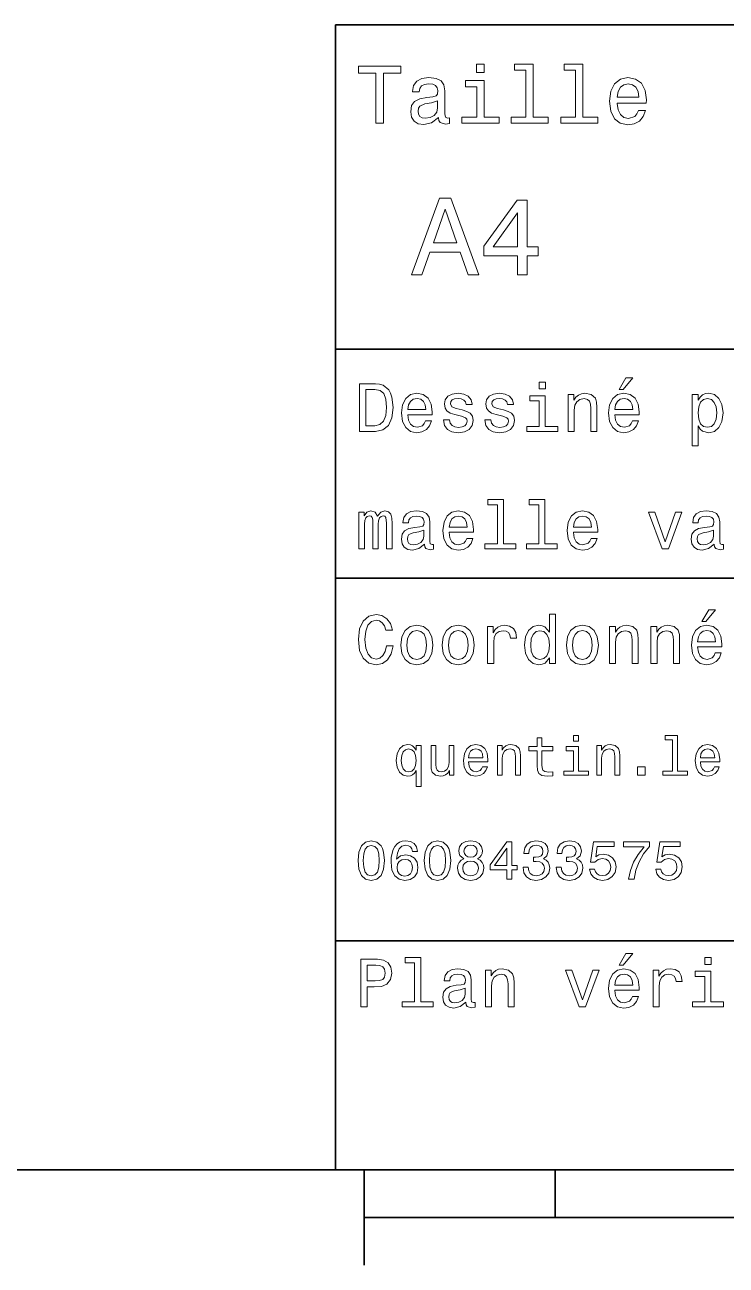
# Model space of a CAD drawing. Extents: x 0 to 297, y 0 to 210.
# Drawn here: x 80.7 to 117.5, y 5 to 70 of the extents above; entities that cross this region are included whole.
import ezdxf

# ---------------------------------------------------------------- set-up
doc = ezdxf.new("R2010")
doc.units = 0

msp = doc.modelspace()

# ---------------------------------------------------------------- linework, layer by layer
at = {"color": 7, "lineweight": 35}
for p, q in [((97, 10), (97, 70)), ((97, 70), (287, 70)), ((97, 53), (162, 53)), ((97, 41), (162, 41)), ((97, 22), (162, 22)), ((10, 10), (287, 10)), ((97, 10), (287, 10)), ((98.5, 7.5), (198.5, 7.5))]:
    msp.add_line(p, q, dxfattribs=at)
at = {"color": 7, "lineweight": 35, "ltscale": 0.125}
msp.add_line((98.5, 10), (98.5, 5), dxfattribs=at)
at = {"color": 7, "lineweight": 35, "ltscale": 0.0625}
msp.add_line((108.5, 10), (108.5, 7.5), dxfattribs=at)
at = {"color": 7, "lineweight": 13}
for points in [[(99.102303, 64.837173), (99.5, 64.837173), (99.5, 67.47406), (100.407784, 67.47406), (100.407784, 67.837173), (98.190201, 67.837173), (98.190201, 67.47406), (99.102303, 67.47406)], [(104.786743, 67.940918), (104.384727, 67.940918), (104.384727, 67.508644), (104.786743, 67.508644)], [(106.969742, 67.621033), (106.969742, 65.157059), (106.187317, 65.157059), (106.187317, 64.837173), (108.128242, 64.837173), (108.128242, 65.157059), (107.350143, 65.157059), (107.350143, 67.940918), (106.373199, 67.940918), (106.373199, 67.621033)], [(109.572044, 67.621033), (109.572044, 65.157059), (108.789627, 65.157059), (108.789627, 64.837173), (110.730545, 64.837173), (110.730545, 65.157059), (109.952454, 65.157059), (109.952454, 67.940918), (108.975502, 67.940918), (108.975502, 67.621033)], [(102.387611, 65.139771), (102.387611, 65.126801), (102.409225, 64.979828), (102.47406, 64.876076), (102.746399, 64.793945), (102.958214, 64.828529), (102.958214, 65.122475), (102.867432, 65.109505), (102.746399, 65.165703), (102.724785, 65.338615), (102.724785, 66.540344), (102.672913, 66.84726), (102.521614, 67.0634), (102.257927, 67.193085), (101.886169, 67.240631), (101.523056, 67.188759), (101.255043, 67.041786), (101.086456, 66.812675), (101.030258, 66.510086), (101.030258, 66.484146), (101.371758, 66.484146), (101.402016, 66.665703), (101.497116, 66.795387), (101.65274, 66.873199), (101.873199, 66.903458), (102.085014, 66.881844), (102.236313, 66.817001), (102.327087, 66.704605), (102.357346, 66.548988), (102.340057, 66.367432), (102.270897, 66.276657), (102.097984, 66.233429), (101.773773, 66.198845), (101.402016, 66.121033), (101.138329, 65.982704), (100.982712, 65.766571), (100.935158, 65.446686), (100.978386, 65.161385), (101.112389, 64.949562), (101.328529, 64.815559), (101.626801, 64.768013), (102.028816, 64.858788)], [(104.773773, 65.157059), (104.773773, 67.080688), (103.796829, 67.080688), (103.796829, 66.756485), (104.393372, 66.756485), (104.393372, 65.157059), (103.615273, 65.157059), (103.615273, 64.837173), (105.560516, 64.837173), (105.560516, 65.157059)], [(111.750717, 65.887604), (113.272339, 65.887604), (113.276657, 66.064842), (113.207497, 66.561958), (113.017288, 66.933716), (112.714699, 67.158501), (112.312683, 67.240631), (111.919312, 67.154175), (111.616714, 66.912102), (111.422188, 66.51873), (111.353027, 66), (111.41787, 65.4683), (111.612396, 65.079247), (111.91066, 64.837173), (112.299713, 64.755043), (112.636887, 64.811234), (112.913544, 64.958214), (113.116714, 65.191643), (113.233429, 65.502876), (112.857346, 65.502876), (112.779541, 65.329971), (112.667145, 65.200287), (112.34726, 65.096542), (112.100868, 65.144089), (111.914986, 65.295387), (111.793945, 65.541786), (111.750717, 65.874634)], [(111.750717, 66.207489), (111.798271, 66.50576), (111.914986, 66.726219), (112.092216, 66.860229), (112.325653, 66.907776), (112.554756, 66.860229), (112.731987, 66.726219), (112.840057, 66.50576), (112.878967, 66.207489)], [(102.344383, 65.649857), (102.292511, 65.425072), (102.154182, 65.252159), (101.946686, 65.139771), (101.691643, 65.100861), (101.527374, 65.122475), (101.41066, 65.191643), (101.337173, 65.312675), (101.315559, 65.481262), (101.332855, 65.632561), (101.402016, 65.740631), (101.678673, 65.861671), (102.028816, 65.913544), (102.344383, 66.017288)], [(100.982712, 56.9049), (101.51297, 56.9049), (101.933716, 58.080692), (103.530258, 58.080692), (103.951012, 56.9049), (104.492798, 56.9049), (103.028816, 60.910664), (102.440926, 60.910664)], [(106.521614, 56.9049), (107.040344, 56.9049), (107.040344, 57.896255), (107.610954, 57.896255), (107.610954, 58.357349), (107.040344, 58.357349), (107.040344, 60.818443), (106.515854, 60.818443), (104.763687, 58.403458), (104.763687, 57.896255), (106.521614, 57.896255)], [(102.118156, 58.570606), (102.734871, 60.334293), (103.351585, 58.570606)], [(105.247841, 58.357349), (106.521614, 60.149857), (106.521614, 58.357349)], [(111.84726, 50.88797), (112.059799, 50.88797), (112.560516, 51.500362), (112.207489, 51.500362)], [(99.080688, 51.190563), (98.248558, 51.190563), (98.248558, 48.690563), (99.080688, 48.690563), (99.473343, 48.769814), (99.765129, 49.011169), (99.945244, 49.40382), (100.010086, 49.940563), (99.952446, 50.488113), (99.880402, 50.70425), (99.779541, 50.877163), (99.487755, 51.111313), (99.296829, 51.168949)], [(99.055473, 50.891571), (99.329254, 50.837536), (99.516571, 50.671829), (99.628242, 50.376442), (99.664268, 49.940563), (99.624641, 49.519093), (99.51297, 49.223705), (99.322044, 49.047192), (99.055473, 48.989555), (98.583572, 48.989555), (98.583572, 50.891571)], [(107.992798, 51.27702), (107.657784, 51.27702), (107.657784, 50.916786), (107.992798, 50.916786)], [(100.784584, 49.565922), (102.052597, 49.565922), (102.056198, 49.713619), (101.998558, 50.127884), (101.840057, 50.437683), (101.587898, 50.625), (101.252884, 50.693443), (100.925072, 50.621399), (100.672913, 50.41967), (100.510803, 50.091862), (100.453171, 49.659584), (100.507202, 49.216499), (100.669312, 48.892292), (100.91787, 48.690563), (101.242073, 48.62212), (101.523056, 48.668949), (101.753601, 48.791428), (101.922913, 48.98595), (102.020172, 49.245319), (101.706772, 49.245319), (101.64193, 49.101227), (101.548271, 48.993156), (101.2817, 48.9067), (101.07637, 48.946327), (100.921471, 49.072407), (100.820602, 49.27774), (100.784584, 49.555115)], [(100.784584, 49.832493), (100.824211, 50.081055), (100.921471, 50.264771), (101.069168, 50.376442), (101.263687, 50.416069), (101.454613, 50.376442), (101.602303, 50.264771), (101.69236, 50.081055), (101.724785, 49.832493)], [(103.623199, 49.818085), (103.317001, 49.890129), (103.090057, 49.972984), (103.014412, 50.142292), (103.036026, 50.261169), (103.111671, 50.347622), (103.234146, 50.401657), (103.41066, 50.423271), (103.579971, 50.401657), (103.713257, 50.336815), (103.799713, 50.239555), (103.835732, 50.109871), (104.145531, 50.109871), (104.145531, 50.117077), (104.091499, 50.351227), (103.943802, 50.534943), (103.713257, 50.650219), (103.41066, 50.693443), (103.104469, 50.650219), (102.881126, 50.531342), (102.740631, 50.354828), (102.697403, 50.131485), (102.729828, 49.915348), (102.830688, 49.76405), (102.996399, 49.655983), (103.237755, 49.580334), (103.590775, 49.493877), (103.806915, 49.40382), (103.864555, 49.331772), (103.886169, 49.223705), (103.853745, 49.09042), (103.767288, 48.989555), (103.626801, 48.924713), (103.439484, 48.903099), (103.241356, 48.924713), (103.09726, 49.000362), (103, 49.122841), (102.960373, 49.292149), (102.654175, 49.292149), (102.704613, 49.003963), (102.852303, 48.795029), (103.086456, 48.668949), (103.41066, 48.62212), (103.749283, 48.668949), (103.997841, 48.795029), (104.149139, 48.996758), (104.203171, 49.259727), (104.163544, 49.486671), (104.051872, 49.641571), (103.868156, 49.742435)], [(105.791786, 49.818085), (105.485588, 49.890129), (105.258644, 49.972984), (105.182999, 50.142292), (105.204613, 50.261169), (105.280258, 50.347622), (105.40274, 50.401657), (105.579254, 50.423271), (105.748558, 50.401657), (105.881844, 50.336815), (105.9683, 50.239555), (106.004326, 50.109871), (106.314117, 50.109871), (106.314117, 50.117077), (106.260086, 50.351227), (106.112396, 50.534943), (105.881844, 50.650219), (105.579254, 50.693443), (105.273056, 50.650219), (105.049713, 50.531342), (104.909225, 50.354828), (104.865997, 50.131485), (104.898415, 49.915348), (104.999283, 49.76405), (105.164986, 49.655983), (105.406342, 49.580334), (105.759369, 49.493877), (105.975502, 49.40382), (106.033142, 49.331772), (106.054756, 49.223705), (106.022339, 49.09042), (105.935883, 48.989555), (105.795387, 48.924713), (105.60807, 48.903099), (105.409943, 48.924713), (105.265854, 49.000362), (105.168587, 49.122841), (105.12896, 49.292149), (104.822769, 49.292149), (104.873199, 49.003963), (105.020897, 48.795029), (105.255043, 48.668949), (105.579254, 48.62212), (105.91787, 48.668949), (106.166428, 48.795029), (106.317726, 48.996758), (106.371758, 49.259727), (106.33213, 49.486671), (106.220459, 49.641571), (106.036743, 49.742435)], [(107.981987, 48.957134), (107.981987, 50.560158), (107.16787, 50.560158), (107.16787, 50.289986), (107.664986, 50.289986), (107.664986, 48.957134), (107.016571, 48.957134), (107.016571, 48.690563), (108.637611, 48.690563), (108.637611, 48.957134)], [(109.181557, 48.690563), (109.498558, 48.690563), (109.498558, 49.807278), (109.530983, 50.063042), (109.635445, 50.250362), (109.797546, 50.365635), (110.013687, 50.408863), (110.1866, 50.372841), (110.29467, 50.275578), (110.348701, 50.113472), (110.366714, 49.897335), (110.366714, 48.690563), (110.683716, 48.690563), (110.683716, 49.962177), (110.669312, 50.217941), (110.604469, 50.430477), (110.39193, 50.625), (110.060516, 50.693443), (109.876801, 50.668228), (109.721901, 50.599785), (109.588615, 50.484512), (109.484146, 50.329613), (109.484146, 50.625), (109.181557, 50.625)], [(111.627518, 49.565922), (112.895531, 49.565922), (112.899132, 49.713619), (112.841499, 50.127884), (112.682999, 50.437683), (112.430832, 50.625), (112.095825, 50.693443), (111.768013, 50.621399), (111.515854, 50.41967), (111.353745, 50.091862), (111.296112, 49.659584), (111.350143, 49.216499), (111.512245, 48.892292), (111.760803, 48.690563), (112.085014, 48.62212), (112.365997, 48.668949), (112.596542, 48.791428), (112.765854, 48.98595), (112.863113, 49.245319), (112.549713, 49.245319), (112.484871, 49.101227), (112.391212, 48.993156), (112.124641, 48.9067), (111.919312, 48.946327), (111.764412, 49.072407), (111.663544, 49.27774), (111.627518, 49.555115)], [(111.627518, 49.832493), (111.667145, 50.081055), (111.764412, 50.264771), (111.912102, 50.376442), (112.106628, 50.416069), (112.297546, 50.376442), (112.445244, 50.264771), (112.535301, 50.081055), (112.567726, 49.832493)], [(115.986313, 50.326012), (115.986313, 50.625), (115.669312, 50.625), (115.669312, 47.941284), (115.986313, 47.941284), (115.986313, 48.98595), (116.097984, 48.816643), (116.22406, 48.704971), (116.541069, 48.62212), (116.843658, 48.690563), (117.081413, 48.895893), (117.236313, 49.2201), (117.293945, 49.659584), (117.236313, 50.095463), (117.081413, 50.41967), (116.843658, 50.621399), (116.541069, 50.693443), (116.368156, 50.671829), (116.220459, 50.603386), (116.094383, 50.488113)], [(116.48703, 48.9067), (116.274498, 48.953533), (116.119598, 49.097622), (116.022339, 49.331772), (115.989914, 49.659584), (116.022339, 49.983791), (116.119598, 50.217941), (116.274498, 50.358429), (116.48703, 50.408863), (116.681557, 50.358429), (116.836456, 50.21434), (116.933716, 49.98019), (116.969742, 49.659584), (116.933716, 49.335377), (116.836456, 49.097622), (116.681557, 48.953533)], [(105.474785, 44.850864), (105.474785, 42.79755), (104.822769, 42.79755), (104.822769, 42.530979), (106.440201, 42.530979), (106.440201, 42.79755), (105.791786, 42.79755), (105.791786, 45.117435), (104.977669, 45.117435), (104.977669, 44.850864)], [(107.643372, 44.850864), (107.643372, 42.79755), (106.991356, 42.79755), (106.991356, 42.530979), (108.608788, 42.530979), (108.608788, 42.79755), (107.960373, 42.79755), (107.960373, 45.117435), (107.146255, 45.117435), (107.146255, 44.850864)], [(98.21254, 42.530979), (98.504326, 42.530979), (98.504326, 43.824207), (98.522331, 44.01873), (98.57637, 44.159222), (98.659225, 44.242073), (98.767288, 44.274494), (98.853745, 44.245678), (98.911385, 44.17363), (98.940201, 44.051151), (98.951012, 43.88905), (98.951012, 42.530979), (99.224785, 42.530979), (99.224785, 43.824207), (99.242798, 44.015129), (99.296829, 44.155621), (99.383286, 44.242073), (99.491356, 44.274494), (99.577812, 44.245678), (99.635445, 44.17363), (99.671471, 43.88905), (99.671471, 42.530979), (99.963257, 42.530979), (99.963257, 43.867435), (99.945244, 44.144814), (99.887611, 44.357349), (99.772331, 44.48703), (99.585014, 44.533859), (99.365273, 44.461815), (99.195969, 44.25288), (99.062683, 44.458214), (98.83934, 44.533859), (98.634003, 44.461815), (98.493515, 44.260086), (98.493515, 44.465416), (98.21254, 44.465416)], [(101.656342, 42.783142), (101.656342, 42.772335), (101.674355, 42.649857), (101.728386, 42.5634), (101.95533, 42.494957), (102.131844, 42.523773), (102.131844, 42.76873), (102.056198, 42.757923), (101.95533, 42.804756), (101.937317, 42.948845), (101.937317, 43.950287), (101.894089, 44.206051), (101.768013, 44.386166), (101.548271, 44.494236), (101.238472, 44.533859), (100.935883, 44.490635), (100.71254, 44.368156), (100.572044, 44.177231), (100.525215, 43.925072), (100.525215, 43.903458), (100.809799, 43.903458), (100.835014, 44.054756), (100.914268, 44.162823), (101.043945, 44.227665), (101.227669, 44.25288), (101.404175, 44.234871), (101.530258, 44.180836), (101.605911, 44.087173), (101.631126, 43.957493), (101.616714, 43.806194), (101.559074, 43.730545), (101.414986, 43.694523), (101.144814, 43.665707), (100.835014, 43.600864), (100.615273, 43.485592), (100.485588, 43.305473), (100.445969, 43.038906), (100.481987, 42.801151), (100.593658, 42.624638), (100.773773, 42.512966), (101.022331, 42.473343), (101.357346, 42.548992)], [(102.953171, 43.406338), (104.221184, 43.406338), (104.224785, 43.554035), (104.167145, 43.9683), (104.008644, 44.278099), (103.756485, 44.465416), (103.421471, 44.533859), (103.093658, 44.461815), (102.841499, 44.260086), (102.679398, 43.932278), (102.621758, 43.5), (102.675797, 43.056915), (102.837898, 42.732708), (103.086456, 42.530979), (103.41066, 42.462536), (103.691643, 42.509365), (103.922188, 42.631844), (104.091499, 42.826366), (104.188759, 43.085735), (103.875359, 43.085735), (103.810516, 42.941643), (103.716858, 42.833572), (103.450287, 42.747116), (103.244957, 42.786743), (103.090057, 42.912823), (102.989197, 43.118156), (102.953171, 43.395531)], [(102.953171, 43.672909), (102.992798, 43.921471), (103.090057, 44.105186), (103.237755, 44.216858), (103.432274, 44.256485), (103.623199, 44.216858), (103.770897, 44.105186), (103.860954, 43.921471), (103.893372, 43.672909)], [(109.458931, 43.406338), (110.726944, 43.406338), (110.730545, 43.554035), (110.672913, 43.9683), (110.514412, 44.278099), (110.262245, 44.465416), (109.927231, 44.533859), (109.599426, 44.461815), (109.34726, 44.260086), (109.185158, 43.932278), (109.127518, 43.5), (109.181557, 43.056915), (109.343658, 42.732708), (109.592216, 42.530979), (109.916428, 42.462536), (110.197403, 42.509365), (110.427956, 42.631844), (110.59726, 42.826366), (110.694527, 43.085735), (110.381126, 43.085735), (110.316284, 42.941643), (110.222626, 42.833572), (109.956055, 42.747116), (109.750717, 42.786743), (109.595825, 42.912823), (109.494957, 43.118156), (109.458931, 43.395531)], [(109.458931, 43.672909), (109.498558, 43.921471), (109.595825, 44.105186), (109.743515, 44.216858), (109.938042, 44.256485), (110.12896, 44.216858), (110.276657, 44.105186), (110.366714, 43.921471), (110.399139, 43.672909)], [(114.098701, 42.530979), (114.433716, 42.530979), (115.139771, 44.465416), (114.811958, 44.465416), (114.268013, 42.905621), (113.713257, 44.465416), (113.381844, 44.465416)], [(116.836456, 42.783142), (116.836456, 42.772335), (116.854469, 42.649857), (116.908501, 42.5634), (117.135445, 42.494957), (117.311958, 42.523773), (117.311958, 42.76873), (117.236313, 42.757923), (117.135445, 42.804756), (117.117432, 42.948845), (117.117432, 43.950287), (117.074203, 44.206051), (116.948128, 44.386166), (116.728386, 44.494236), (116.418587, 44.533859), (116.115997, 44.490635), (115.892654, 44.368156), (115.752159, 44.177231), (115.70533, 43.925072), (115.70533, 43.903458), (115.989914, 43.903458), (116.015129, 44.054756), (116.094383, 44.162823), (116.22406, 44.227665), (116.407784, 44.25288), (116.58429, 44.234871), (116.710373, 44.180836), (116.786026, 44.087173), (116.811241, 43.957493), (116.796829, 43.806194), (116.739197, 43.730545), (116.5951, 43.694523), (116.324928, 43.665707), (116.015129, 43.600864), (115.795387, 43.485592), (115.66571, 43.305473), (115.626083, 43.038906), (115.662102, 42.801151), (115.773773, 42.624638), (115.953888, 42.512966), (116.202454, 42.473343), (116.53746, 42.548992)], [(101.620316, 43.208214), (101.577087, 43.020893), (101.461815, 42.876801), (101.288902, 42.783142), (101.07637, 42.750721), (100.939484, 42.76873), (100.842216, 42.826366), (100.780983, 42.927231), (100.76297, 43.067722), (100.777374, 43.193802), (100.835014, 43.283859), (101.065559, 43.384727), (101.357346, 43.427952), (101.620316, 43.514408)], [(116.80043, 43.208214), (116.757202, 43.020893), (116.64193, 42.876801), (116.469025, 42.783142), (116.256485, 42.750721), (116.119598, 42.76873), (116.022339, 42.826366), (115.961098, 42.927231), (115.943085, 43.067722), (115.957489, 43.193802), (116.015129, 43.283859), (116.245682, 43.384727), (116.53746, 43.427952), (116.80043, 43.514408)], [(99.66787, 37.460373), (99.595818, 37.15778), (99.476944, 36.941643), (99.311241, 36.808357), (99.116714, 36.765129), (98.882568, 36.829971), (98.698845, 37.024494), (98.57637, 37.341499), (98.536743, 37.780979), (98.57637, 38.216858), (98.695244, 38.537464), (98.87896, 38.731987), (99.116714, 38.80043), (99.289627, 38.764408), (99.437317, 38.663544), (99.552597, 38.501442), (99.631844, 38.278099), (99.97406, 38.278099), (99.865997, 38.620316), (99.678673, 38.879681), (99.422913, 39.041786), (99.116714, 39.099422), (98.734871, 39.009365), (98.443085, 38.757202), (98.25576, 38.342937), (98.190926, 37.780979), (98.25576, 37.219021), (98.443085, 36.804756), (98.734871, 36.548992), (99.116714, 36.462536), (99.451729, 36.530979), (99.721901, 36.721901), (99.912827, 37.035301), (100.013687, 37.460373)], [(108.201729, 36.829971), (108.201729, 36.530979), (108.51873, 36.530979), (108.51873, 39.117435), (108.20533, 39.117435), (108.20533, 38.170029), (107.963974, 38.443802), (107.816284, 38.508644), (107.646973, 38.533859), (107.340775, 38.461815), (107.103027, 38.260086), (106.948128, 37.935879), (106.894089, 37.5), (106.948128, 37.064121), (107.103027, 36.736309), (107.340775, 36.530979), (107.646973, 36.462536), (107.816284, 36.487751), (107.967575, 36.552593)], [(116.184441, 38.728386), (116.396973, 38.728386), (116.897697, 39.340778), (116.54467, 39.340778)], [(100.413544, 37.496399), (100.471184, 37.056915), (100.636887, 36.732708), (100.899857, 36.530979), (101.252884, 36.462536), (101.602303, 36.530979), (101.865273, 36.729107), (102.030983, 37.053314), (102.092216, 37.496399), (102.030983, 37.935879), (101.865273, 38.263687), (101.602303, 38.461815), (101.252884, 38.533859), (100.899857, 38.461815), (100.636887, 38.260086), (100.471184, 37.935879)], [(102.58213, 37.496399), (102.639771, 37.056915), (102.805473, 36.732708), (103.068443, 36.530979), (103.421471, 36.462536), (103.770897, 36.530979), (104.033859, 36.729107), (104.19957, 37.053314), (104.260803, 37.496399), (104.19957, 37.935879), (104.033859, 38.263687), (103.770897, 38.461815), (103.421471, 38.533859), (103.068443, 38.461815), (102.805473, 38.260086), (102.639771, 37.935879)], [(104.963257, 36.530979), (105.280258, 36.530979), (105.280258, 37.636887), (105.312683, 37.903458), (105.409943, 38.094379), (105.568443, 38.209652), (105.780983, 38.249279), (105.939484, 38.224064), (106.058357, 38.152016), (106.130402, 38.029537), (106.155617, 37.863831), (106.476227, 37.863831), (106.432999, 38.155621), (106.314117, 38.364552), (106.115997, 38.490635), (105.845825, 38.533859), (105.662102, 38.505043), (105.503601, 38.432995), (105.363113, 38.310516), (105.251442, 38.144814), (105.251442, 38.465416), (104.963257, 38.465416)], [(109.087898, 37.496399), (109.145531, 37.056915), (109.311241, 36.732708), (109.574203, 36.530979), (109.927231, 36.462536), (110.276657, 36.530979), (110.539627, 36.729107), (110.70533, 37.053314), (110.766571, 37.496399), (110.70533, 37.935879), (110.539627, 38.263687), (110.276657, 38.461815), (109.927231, 38.533859), (109.574203, 38.461815), (109.311241, 38.260086), (109.145531, 37.935879)], [(111.350143, 36.530979), (111.667145, 36.530979), (111.667145, 37.647694), (111.69957, 37.903458), (111.804031, 38.090778), (111.966141, 38.206051), (112.182274, 38.249279), (112.355186, 38.213257), (112.463257, 38.115993), (112.517288, 37.953888), (112.535301, 37.737751), (112.535301, 36.530979), (112.852303, 36.530979), (112.852303, 37.802593), (112.837898, 38.058357), (112.773056, 38.270893), (112.560516, 38.465416), (112.229103, 38.533859), (112.045387, 38.508644), (111.890488, 38.440201), (111.757202, 38.324928), (111.65274, 38.170029), (111.65274, 38.465416), (111.350143, 38.465416)], [(113.51873, 36.530979), (113.835732, 36.530979), (113.835732, 37.647694), (113.868156, 37.903458), (113.972626, 38.090778), (114.134727, 38.206051), (114.350861, 38.249279), (114.523773, 38.213257), (114.631844, 38.115993), (114.685883, 37.953888), (114.703888, 37.737751), (114.703888, 36.530979), (115.020889, 36.530979), (115.020889, 37.802593), (115.006485, 38.058357), (114.941643, 38.270893), (114.729111, 38.465416), (114.39769, 38.533859), (114.213974, 38.508644), (114.059082, 38.440201), (113.925789, 38.324928), (113.821327, 38.170029), (113.821327, 38.465416), (113.51873, 38.465416)], [(115.964699, 37.406338), (117.232712, 37.406338), (117.236313, 37.554035), (117.178673, 37.9683), (117.020172, 38.278099), (116.768013, 38.465416), (116.432999, 38.533859), (116.105186, 38.461815), (115.853027, 38.260086), (115.690918, 37.932278), (115.633286, 37.5), (115.687317, 37.056915), (115.849426, 36.732708), (116.097984, 36.530979), (116.422188, 36.462536), (116.703171, 36.509365), (116.933716, 36.631844), (117.103027, 36.826366), (117.200287, 37.085735), (116.886887, 37.085735), (116.822044, 36.941643), (116.728386, 36.833572), (116.461815, 36.747116), (116.256485, 36.786743), (116.101585, 36.912823), (116.000717, 37.118156), (115.964699, 37.395531)], [(100.737755, 37.5), (100.770172, 37.824207), (100.87104, 38.058357), (101.033142, 38.20245), (101.252884, 38.25288), (101.469017, 38.20245), (101.631126, 38.061958), (101.731987, 37.824207), (101.768013, 37.5), (101.731987, 37.172188), (101.631126, 36.934437), (101.469017, 36.790344), (101.252884, 36.743515), (101.033142, 36.790344), (100.87104, 36.934437), (100.770172, 37.172188)], [(102.906342, 37.5), (102.938759, 37.824207), (103.039627, 38.058357), (103.201729, 38.20245), (103.421471, 38.25288), (103.637611, 38.20245), (103.799713, 38.061958), (103.900574, 37.824207), (103.9366, 37.5), (103.900574, 37.172188), (103.799713, 36.934437), (103.637611, 36.790344), (103.421471, 36.743515), (103.201729, 36.790344), (103.039627, 36.934437), (102.938759, 37.172188)], [(107.701012, 38.249279), (107.909943, 38.198845), (108.068443, 38.058357), (108.162102, 37.824207), (108.198128, 37.5), (108.162102, 37.172188), (108.068443, 36.938038), (107.909943, 36.793949), (107.701012, 36.747116), (107.502884, 36.793949), (107.351585, 36.938038), (107.250717, 37.175793), (107.2183, 37.5), (107.250717, 37.820606), (107.351585, 38.054756), (107.502884, 38.198845)], [(109.412102, 37.5), (109.444527, 37.824207), (109.545387, 38.058357), (109.707489, 38.20245), (109.927231, 38.25288), (110.143372, 38.20245), (110.305473, 38.061958), (110.406342, 37.824207), (110.44236, 37.5), (110.406342, 37.172188), (110.305473, 36.934437), (110.143372, 36.790344), (109.927231, 36.743515), (109.707489, 36.790344), (109.545387, 36.934437), (109.444527, 37.172188)], [(115.964699, 37.672909), (116.004318, 37.921471), (116.101585, 38.105186), (116.249283, 38.216858), (116.443802, 38.256485), (116.634727, 38.216858), (116.782425, 38.105186), (116.872482, 37.921471), (116.9049, 37.672909)], [(107.55043, 31.959654), (107.55043, 31.184437), (107.567726, 30.933718), (107.648415, 30.760807), (107.809799, 30.659943), (108.083572, 30.62536), (108.383286, 30.639769), (108.383286, 30.858789), (108.164261, 30.841497), (107.965416, 30.864553), (107.858788, 30.9366), (107.812683, 31.057636), (107.804031, 31.227665), (107.804031, 31.959654), (108.383286, 31.959654), (108.383286, 32.175793), (107.804031, 32.175793), (107.804031, 32.628242), (107.55043, 32.628242), (107.55043, 32.175793), (107.112389, 32.175793), (107.112389, 31.959654)], [(109.729111, 32.749279), (109.461098, 32.749279), (109.461098, 32.461094), (109.729111, 32.461094)], [(114.654175, 32.536022), (114.654175, 30.893372), (114.132561, 30.893372), (114.132561, 30.680115), (115.426514, 30.680115), (115.426514, 30.893372), (114.907776, 30.893372), (114.907776, 32.749279), (114.256485, 32.749279), (114.256485, 32.536022)], [(101.221901, 31.988472), (101.132568, 32.118156), (101.0317, 32.210373), (100.913544, 32.262249), (100.778099, 32.282421), (100.533142, 32.224785), (100.342941, 32.0634), (100.219017, 31.804033), (100.175789, 31.45533), (100.219017, 31.103746), (100.342941, 30.844379), (100.533142, 30.680115), (100.778099, 30.62536), (100.913544, 30.642651), (101.028816, 30.691643), (101.129684, 30.780979), (101.221901, 30.916426), (101.221901, 30.08069), (101.475502, 30.08069), (101.475502, 32.227665), (101.221901, 32.227665)], [(100.435158, 31.45533), (100.461098, 31.711815), (100.541786, 31.899136), (100.662827, 32.014408), (100.821327, 32.054756), (100.988472, 32.014408), (101.115273, 31.902018), (101.190201, 31.714697), (101.219017, 31.45533), (101.190201, 31.193083), (101.115273, 31.005764), (100.988472, 30.89049), (100.821327, 30.853025), (100.662827, 30.89049), (100.541786, 31.005764), (100.461098, 31.195965)], [(103.198845, 32.227665), (102.945244, 32.227665), (102.945244, 31.334293), (102.916428, 31.126801), (102.832855, 30.976944), (102.703171, 30.884726), (102.533142, 30.855907), (102.397697, 30.878962), (102.311241, 30.948126), (102.262245, 31.066282), (102.250717, 31.233429), (102.250717, 32.227665), (101.997116, 32.227665), (101.997116, 31.210375), (102.00576, 31.005764), (102.060516, 30.835733), (102.227669, 30.680115), (102.495674, 30.62536), (102.639771, 30.645533), (102.763687, 30.697405), (102.870316, 30.786743), (102.956772, 30.916426), (102.956772, 30.680115), (103.198845, 30.680115)], [(103.96254, 31.380404), (104.976944, 31.380404), (104.979828, 31.498558), (104.933716, 31.829971), (104.806915, 32.077808), (104.605186, 32.227665), (104.337173, 32.282421), (104.074928, 32.224785), (103.873199, 32.0634), (103.743515, 31.801151), (103.697403, 31.45533), (103.740631, 31.100864), (103.870316, 30.841497), (104.069168, 30.680115), (104.328529, 30.62536), (104.553314, 30.662825), (104.737755, 30.760807), (104.873199, 30.916426), (104.951012, 31.123919), (104.700287, 31.123919), (104.648415, 31.008644), (104.573486, 30.92219), (104.360229, 30.853025), (104.195969, 30.884726), (104.072044, 30.98559), (103.991356, 31.149855), (103.96254, 31.371758)], [(103.96254, 31.593658), (103.99424, 31.792507), (104.072044, 31.93948), (104.190201, 32.028816), (104.345825, 32.060516), (104.498558, 32.028816), (104.616714, 31.93948), (104.688759, 31.792507), (104.714699, 31.593658)], [(105.475502, 30.680115), (105.729103, 30.680115), (105.729103, 31.573486), (105.755043, 31.778097), (105.838615, 31.927954), (105.9683, 32.020172), (106.141212, 32.054756), (106.279541, 32.025936), (106.365997, 31.948126), (106.409225, 31.818443), (106.42363, 31.645533), (106.42363, 30.680115), (106.677231, 30.680115), (106.677231, 31.697407), (106.665703, 31.902018), (106.613831, 32.072044), (106.443802, 32.227665), (106.178673, 32.282421), (106.0317, 32.262249), (105.907784, 32.207493), (105.801155, 32.115273), (105.717575, 31.991354), (105.717575, 32.227665), (105.475502, 32.227665)], [(109.720459, 30.893372), (109.720459, 32.175793), (109.069168, 32.175793), (109.069168, 31.959654), (109.466858, 31.959654), (109.466858, 30.893372), (108.948128, 30.893372), (108.948128, 30.680115), (110.244957, 30.680115), (110.244957, 30.893372)], [(110.680115, 30.680115), (110.933716, 30.680115), (110.933716, 31.573486), (110.959656, 31.778097), (111.043228, 31.927954), (111.172913, 32.020172), (111.345825, 32.054756), (111.484146, 32.025936), (111.570602, 31.948126), (111.613831, 31.818443), (111.628242, 31.645533), (111.628242, 30.680115), (111.881844, 30.680115), (111.881844, 31.697407), (111.870316, 31.902018), (111.818443, 32.072044), (111.648415, 32.227665), (111.383286, 32.282421), (111.236313, 32.262249), (111.112389, 32.207493), (111.00576, 32.115273), (110.922188, 31.991354), (110.922188, 32.227665), (110.680115, 32.227665)], [(116.106628, 31.380404), (117.121033, 31.380404), (117.123917, 31.498558), (117.077805, 31.829971), (116.951004, 32.077808), (116.749283, 32.227665), (116.481262, 32.282421), (116.219017, 32.224785), (116.017288, 32.0634), (115.887604, 31.801151), (115.841499, 31.45533), (115.884727, 31.100864), (116.014404, 30.841497), (116.213257, 30.680115), (116.472626, 30.62536), (116.697403, 30.662825), (116.881844, 30.760807), (117.017288, 30.916426), (117.0951, 31.123919), (116.844376, 31.123919), (116.792503, 31.008644), (116.717575, 30.92219), (116.504318, 30.853025), (116.340057, 30.884726), (116.216141, 30.98559), (116.135445, 31.149855), (116.106628, 31.371758)], [(116.106628, 31.593658), (116.138329, 31.792507), (116.216141, 31.93948), (116.33429, 32.028816), (116.489914, 32.060516), (116.642654, 32.028816), (116.760803, 31.93948), (116.832855, 31.792507), (116.858788, 31.593658)], [(112.812683, 30.680115), (113.210373, 30.680115), (113.210373, 31.10951), (112.812683, 31.10951)], [(98.172913, 26.201731), (98.216141, 25.749281), (98.351585, 25.426514), (98.567726, 25.230549), (98.867432, 25.167149), (99.164268, 25.230549), (99.380402, 25.426514), (99.51297, 25.749281), (99.559074, 26.201731), (99.51297, 26.651299), (99.458214, 26.829971), (99.380402, 26.976946), (99.164268, 27.172913), (98.867432, 27.239193), (98.567726, 27.172913), (98.351585, 26.974064), (98.216141, 26.651299)], [(98.44957, 26.201731), (98.472626, 26.550434), (98.54467, 26.801153), (98.674355, 26.948128), (98.867432, 27), (99.05764, 26.948128), (99.187317, 26.801153), (99.259369, 26.550434), (99.282417, 26.201731), (99.259369, 25.850145), (99.187317, 25.599424), (99.05764, 25.45245), (98.867432, 25.40346), (98.674355, 25.45245), (98.54467, 25.599424), (98.472626, 25.850145)], [(101.293945, 26.685881), (101.239197, 26.91931), (101.112389, 27.09222), (100.916428, 27.201731), (100.662827, 27.239193), (100.492798, 27.219021), (100.345825, 27.164267), (100.216141, 27.074928), (100.106628, 26.948128), (100.020172, 26.789627), (99.956772, 26.596542), (99.916428, 26.368877), (99.9049, 26.112392), (99.951012, 25.703171), (100.092216, 25.406342), (100.319885, 25.227667), (100.631126, 25.167149), (100.91066, 25.219021), (101.123917, 25.354467), (101.262245, 25.567724), (101.311241, 25.838617), (101.262245, 26.112392), (101.129684, 26.322767), (100.925072, 26.455332), (100.671471, 26.501442), (100.397697, 26.443806), (100.193085, 26.279539), (100.236313, 26.596542), (100.328529, 26.824209), (100.469742, 26.959656), (100.665703, 27.005764), (100.809799, 26.98271), (100.919312, 26.922192), (100.991356, 26.821327), (101.028816, 26.685881)], [(101.642654, 26.201731), (101.685883, 25.749281), (101.821327, 25.426514), (102.03746, 25.230549), (102.337173, 25.167149), (102.634003, 25.230549), (102.850143, 25.426514), (102.982712, 25.749281), (103.028816, 26.201731), (102.982712, 26.651299), (102.927956, 26.829971), (102.850143, 26.976946), (102.634003, 27.172913), (102.337173, 27.239193), (102.03746, 27.172913), (101.821327, 26.974064), (101.685883, 26.651299)], [(101.919312, 26.201731), (101.94236, 26.550434), (102.014412, 26.801153), (102.144089, 26.948128), (102.337173, 27), (102.527374, 26.948128), (102.657059, 26.801153), (102.729103, 26.550434), (102.752159, 26.201731), (102.729103, 25.850145), (102.657059, 25.599424), (102.527374, 25.45245), (102.337173, 25.40346), (102.144089, 25.45245), (102.014412, 25.599424), (101.94236, 25.850145)], [(103.714699, 26.302595), (103.567726, 26.221903), (103.466858, 26.10951), (103.403458, 25.9683), (103.383286, 25.798271), (103.429398, 25.541788), (103.561958, 25.342941), (103.778099, 25.216139), (104.072044, 25.167149), (104.363113, 25.216139), (104.579254, 25.342941), (104.711815, 25.541788), (104.760803, 25.798271), (104.737755, 25.9683), (104.677231, 26.10951), (104.573486, 26.221903), (104.429398, 26.302595), (104.54467, 26.371759), (104.625359, 26.46686), (104.674355, 26.582134), (104.691643, 26.723343), (104.645531, 26.927956), (104.524498, 27.09222), (104.328529, 27.198849), (104.072044, 27.239193), (103.812683, 27.198849), (103.616714, 27.09222), (103.492798, 26.927956), (103.44957, 26.723343), (103.463974, 26.582134), (103.51297, 26.46686)], [(103.723343, 26.700289), (103.746399, 26.827091), (103.815559, 26.925074), (103.925072, 26.985592), (104.072044, 27.008646), (104.216141, 26.985592), (104.325645, 26.925074), (104.394814, 26.827091), (104.420746, 26.700289), (104.394814, 26.570606), (104.325645, 26.469742), (104.216141, 26.40346), (104.072044, 26.383286), (103.925072, 26.406342), (103.815559, 26.469742), (103.746399, 26.570606)], [(105.965416, 25.224785), (106.224785, 25.224785), (106.224785, 25.720463), (106.510086, 25.720463), (106.510086, 25.95101), (106.224785, 25.95101), (106.224785, 27.181557), (105.96254, 27.181557), (105.086456, 25.974064), (105.086456, 25.720463), (105.965416, 25.720463)], [(105.328529, 25.95101), (105.965416, 26.847263), (105.965416, 25.95101)], [(106.815559, 25.853027), (106.815559, 25.832853), (106.861671, 25.556196), (106.997116, 25.348703), (107.210373, 25.216139), (107.492798, 25.167149), (107.792511, 25.216139), (108.017288, 25.342941), (108.161385, 25.54467), (108.213257, 25.804035), (108.190201, 25.974064), (108.126801, 26.112392), (108.023056, 26.219021), (107.884727, 26.296831), (108.072044, 26.45245), (108.138329, 26.700289), (108.0951, 26.925074), (107.971184, 27.095102), (107.769455, 27.201731), (107.492798, 27.239193), (107.233429, 27.193085), (107.034584, 27.066284), (106.9049, 26.864553), (106.861671, 26.596542), (106.861671, 26.57637), (107.118156, 26.57637), (107.141212, 26.760807), (107.216141, 26.893373), (107.337173, 26.974064), (107.507202, 27.002882), (107.657059, 26.979828), (107.766571, 26.91931), (107.832855, 26.821327), (107.858788, 26.688763), (107.832855, 26.547552), (107.763687, 26.45245), (107.642654, 26.394814), (107.478386, 26.377523), (107.365997, 26.380405), (107.365997, 26.152739), (107.507202, 26.158503), (107.688759, 26.132566), (107.824203, 26.063402), (107.9049, 25.95101), (107.933716, 25.804035), (107.902016, 25.636889), (107.818443, 25.51297), (107.685883, 25.43516), (107.510086, 25.409224), (107.328529, 25.438042), (107.195969, 25.524496), (107.112396, 25.662825), (107.080688, 25.853027)], [(108.55043, 25.853027), (108.55043, 25.832853), (108.596542, 25.556196), (108.731987, 25.348703), (108.945244, 25.216139), (109.227669, 25.167149), (109.527374, 25.216139), (109.752159, 25.342941), (109.896255, 25.54467), (109.948128, 25.804035), (109.925072, 25.974064), (109.861671, 26.112392), (109.757927, 26.219021), (109.619598, 26.296831), (109.806915, 26.45245), (109.873199, 26.700289), (109.829971, 26.925074), (109.706055, 27.095102), (109.504318, 27.201731), (109.227669, 27.239193), (108.9683, 27.193085), (108.769455, 27.066284), (108.639771, 26.864553), (108.596542, 26.596542), (108.596542, 26.57637), (108.853027, 26.57637), (108.876083, 26.760807), (108.951012, 26.893373), (109.072044, 26.974064), (109.242073, 27.002882), (109.39193, 26.979828), (109.501442, 26.91931), (109.567726, 26.821327), (109.593658, 26.688763), (109.567726, 26.547552), (109.498558, 26.45245), (109.377518, 26.394814), (109.213257, 26.377523), (109.100861, 26.380405), (109.100861, 26.152739), (109.242073, 26.158503), (109.42363, 26.132566), (109.559074, 26.063402), (109.639771, 25.95101), (109.668587, 25.804035), (109.636887, 25.636889), (109.553314, 25.51297), (109.420746, 25.43516), (109.244957, 25.409224), (109.0634, 25.438042), (108.930832, 25.524496), (108.84726, 25.662825), (108.815559, 25.853027)], [(110.296829, 25.746399), (110.360229, 25.510088), (110.501442, 25.325649), (110.708931, 25.210375), (110.97406, 25.167149), (111.265129, 25.219021), (111.492798, 25.360231), (111.636887, 25.585016), (111.691643, 25.873199), (111.642654, 26.141211), (111.504318, 26.351585), (111.288185, 26.487032), (111.008644, 26.536024), (110.792503, 26.501442), (110.625359, 26.406342), (110.706055, 26.945246), (111.58213, 26.945246), (111.58213, 27.181557), (110.51297, 27.181557), (110.354469, 26.121038), (110.585014, 26.121038), (110.752159, 26.256485), (110.965416, 26.305477), (111.149857, 26.273777), (111.291061, 26.181557), (111.380402, 26.040346), (111.412102, 25.858791), (111.380402, 25.677235), (111.288185, 25.536024), (111.146973, 25.446688), (110.965416, 25.414986), (110.812683, 25.43516), (110.694527, 25.501442), (110.60807, 25.605188), (110.564842, 25.746399)], [(112.345818, 25.224785), (112.636887, 25.224785), (112.731987, 25.700289), (112.899132, 26.144093), (113.135445, 26.556196), (113.443802, 26.942364), (113.443802, 27.181557), (112.072044, 27.181557), (112.072044, 26.91931), (113.167145, 26.91931), (112.850143, 26.53026), (112.610947, 26.12392), (112.443802, 25.691643)], [(113.766571, 25.746399), (113.829971, 25.510088), (113.971176, 25.325649), (114.178673, 25.210375), (114.443802, 25.167149), (114.734871, 25.219021), (114.962532, 25.360231), (115.106628, 25.585016), (115.161385, 25.873199), (115.112389, 26.141211), (114.97406, 26.351585), (114.757919, 26.487032), (114.478386, 26.536024), (114.262245, 26.501442), (114.0951, 26.406342), (114.175789, 26.945246), (115.051872, 26.945246), (115.051872, 27.181557), (113.982712, 27.181557), (113.824203, 26.121038), (114.054756, 26.121038), (114.221901, 26.256485), (114.435158, 26.305477), (114.619598, 26.273777), (114.760803, 26.181557), (114.850143, 26.040346), (114.881844, 25.858791), (114.850143, 25.677235), (114.757919, 25.536024), (114.616714, 25.446688), (114.435158, 25.414986), (114.282417, 25.43516), (114.164261, 25.501442), (114.077805, 25.605188), (114.034576, 25.746399)], [(101.0317, 25.835735), (101, 25.654181), (100.919312, 25.515852), (100.789627, 25.423632), (100.628242, 25.394814), (100.458214, 25.423632), (100.328529, 25.51297), (100.244957, 25.651299), (100.219017, 25.832853), (100.247841, 26.011528), (100.328529, 26.146975), (100.461098, 26.233431), (100.639771, 26.265131), (100.795387, 26.233431), (100.919312, 26.149857), (101, 26.01441)], [(103.659943, 25.804035), (103.685883, 25.956774), (103.769455, 26.072046), (103.899132, 26.146975), (104.072044, 26.172913), (104.242073, 26.146975), (104.371758, 26.072046), (104.45533, 25.956774), (104.484146, 25.804035), (104.45533, 25.639771), (104.371758, 25.515852), (104.242073, 25.43516), (104.072044, 25.409224), (103.899132, 25.43516), (103.769455, 25.515852), (103.685883, 25.639771)], [(98.324211, 18.530979), (98.655617, 18.530979), (98.655617, 19.586454), (99.023056, 19.586454), (99.394089, 19.604465), (99.689484, 19.730547), (99.880402, 19.975504), (99.945244, 20.310518), (99.894814, 20.620316), (99.750717, 20.847261), (99.51297, 20.98415), (99.188759, 21.030979), (98.324211, 21.030979)], [(101.137611, 20.850864), (101.137611, 18.79755), (100.485588, 18.79755), (100.485588, 18.530979), (102.103027, 18.530979), (102.103027, 18.79755), (101.454613, 18.79755), (101.454613, 21.117435), (100.640488, 21.117435), (100.640488, 20.850864)], [(111.84726, 20.728386), (112.059799, 20.728386), (112.560516, 21.340778), (112.207489, 21.340778)], [(116.667145, 21.117435), (116.33213, 21.117435), (116.33213, 20.757204), (116.667145, 20.757204)], [(99.098701, 20.724783), (99.314842, 20.703169), (99.473343, 20.634726), (99.567001, 20.508644), (99.599426, 20.310518), (99.5634, 20.101583), (99.466141, 19.975504), (99.30043, 19.910662), (99.073486, 19.892651), (98.655617, 19.892651), (98.655617, 20.724783)], [(103.824928, 18.78314), (103.824928, 18.772333), (103.842941, 18.649855), (103.896973, 18.5634), (104.123917, 18.494957), (104.30043, 18.523775), (104.30043, 18.768732), (104.224785, 18.757925), (104.123917, 18.804754), (104.105911, 18.948847), (104.105911, 19.950287), (104.062683, 20.206051), (103.9366, 20.386166), (103.716858, 20.494236), (103.407059, 20.533861), (103.104469, 20.490633), (102.881126, 20.368155), (102.740631, 20.177233), (102.693802, 19.925072), (102.693802, 19.903458), (102.978386, 19.903458), (103.003601, 20.054754), (103.082855, 20.162823), (103.21254, 20.227665), (103.396255, 20.252882), (103.572769, 20.234869), (103.698845, 20.180836), (103.774498, 20.087175), (103.799713, 19.957493), (103.785301, 19.806194), (103.727669, 19.730547), (103.583572, 19.694523), (103.3134, 19.665705), (103.003601, 19.600864), (102.783859, 19.48559), (102.654175, 19.305475), (102.614555, 19.038904), (102.650574, 18.801151), (102.762245, 18.62464), (102.94236, 18.512968), (103.190926, 18.473343), (103.52594, 18.54899)], [(104.844383, 18.530979), (105.161385, 18.530979), (105.161385, 19.647694), (105.193802, 19.903458), (105.298271, 20.090778), (105.460373, 20.206051), (105.676514, 20.249279), (105.849426, 20.213255), (105.957497, 20.115993), (106.011528, 19.95389), (106.029541, 19.737751), (106.029541, 18.530979), (106.346542, 18.530979), (106.346542, 19.802593), (106.33213, 20.058357), (106.267288, 20.270893), (106.054756, 20.465418), (105.723343, 20.533861), (105.539627, 20.508644), (105.384727, 20.440201), (105.251442, 20.324926), (105.146973, 20.170029), (105.146973, 20.465418), (104.844383, 20.465418)], [(109.761528, 18.530979), (110.096542, 18.530979), (110.802597, 20.465418), (110.474785, 20.465418), (109.930832, 18.905619), (109.376083, 20.465418), (109.04467, 20.465418)], [(111.627518, 19.40634), (112.895531, 19.40634), (112.899132, 19.554033), (112.841499, 19.9683), (112.682999, 20.278097), (112.430832, 20.465418), (112.095825, 20.533861), (111.768013, 20.461815), (111.515854, 20.260086), (111.353745, 19.932276), (111.296112, 19.5), (111.350143, 19.056915), (111.512245, 18.732708), (111.760803, 18.530979), (112.085014, 18.462536), (112.365997, 18.509365), (112.596542, 18.631844), (112.765854, 18.826368), (112.863113, 19.085733), (112.549713, 19.085733), (112.484871, 18.941643), (112.391212, 18.833572), (112.124641, 18.747118), (111.919312, 18.786743), (111.764412, 18.912823), (111.663544, 19.118155), (111.627518, 19.395533)], [(111.627518, 19.672911), (111.667145, 19.921469), (111.764412, 20.105186), (111.912102, 20.216858), (112.106628, 20.256483), (112.297546, 20.216858), (112.445244, 20.105186), (112.535301, 19.921469), (112.567726, 19.672911)], [(113.637604, 18.530979), (113.954613, 18.530979), (113.954613, 19.636887), (113.98703, 19.903458), (114.08429, 20.094379), (114.242798, 20.209654), (114.45533, 20.249279), (114.613831, 20.224062), (114.732712, 20.152016), (114.804756, 20.029537), (114.829971, 19.863832), (115.150574, 19.863832), (115.107346, 20.155619), (114.988472, 20.364553), (114.790344, 20.490633), (114.520172, 20.533861), (114.336456, 20.505043), (114.177956, 20.432997), (114.03746, 20.310518), (113.925789, 20.144812), (113.925789, 20.465418), (113.637604, 20.465418)], [(116.656342, 18.79755), (116.656342, 20.400576), (115.842216, 20.400576), (115.842216, 20.130404), (116.33934, 20.130404), (116.33934, 18.79755), (115.690918, 18.79755), (115.690918, 18.530979), (117.311958, 18.530979), (117.311958, 18.79755)], [(103.788902, 19.208212), (103.745674, 19.020893), (103.630402, 18.876801), (103.457489, 18.78314), (103.244957, 18.750719), (103.10807, 18.768732), (103.010803, 18.826368), (102.94957, 18.927233), (102.931557, 19.067722), (102.945969, 19.193804), (103.003601, 19.283861), (103.234146, 19.384726), (103.52594, 19.427954), (103.788902, 19.514408)]]:
    msp.add_lwpolyline(points, close=True, dxfattribs=at)

doc.saveas('drawing.dxf')
